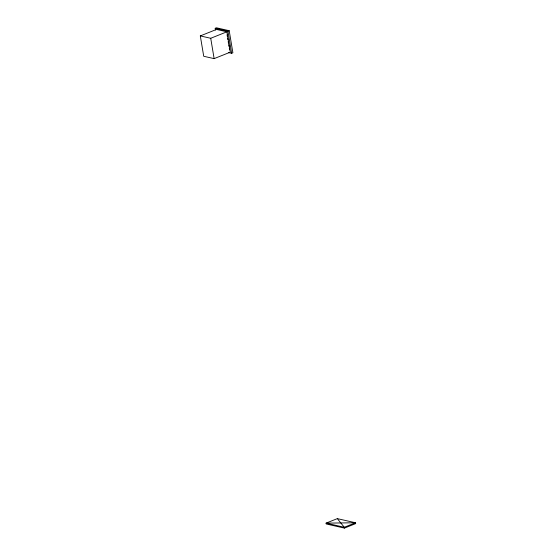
<?xml version="1.0" encoding="UTF-8"?>
<svg xmlns="http://www.w3.org/2000/svg" width="556" height="556" viewBox="0 0 556 556"><rect width="100%" height="100%" fill="white"/><g stroke="black" fill="none" stroke-linecap="round" stroke-linejoin="round"><path stroke-width="0.83" d="M215.478 30.003L215.193 28.3L216.451 27.8L229.204 30.698L232.894 52.785L231.637 53.286L228.453 52.563M200.313 35.911L216.506 29.433L226.917 31.803L230.323 52.153L214.13 58.63L203.718 56.267L200.313 35.911L210.724 38.281L226.917 31.803M215.193 28.3L227.946 31.199L229.204 30.698M337.325 518.63L326.066 523.133L326.205 523.967L344.421 528.11L355.687 523.606L355.548 522.765L337.325 518.63L344.282 527.276L344.421 528.11M227.946 31.199L231.637 53.286M227.063 34.785L227.341 36.46M227.619 38.128L227.897 39.803M228.182 41.478L228.46 43.146M228.738 44.821L229.023 46.495M229.301 48.163L229.579 49.838M210.724 38.281L214.13 58.63M355.548 522.765L344.282 527.276L326.066 523.133L355.548 522.765"/></g></svg>
